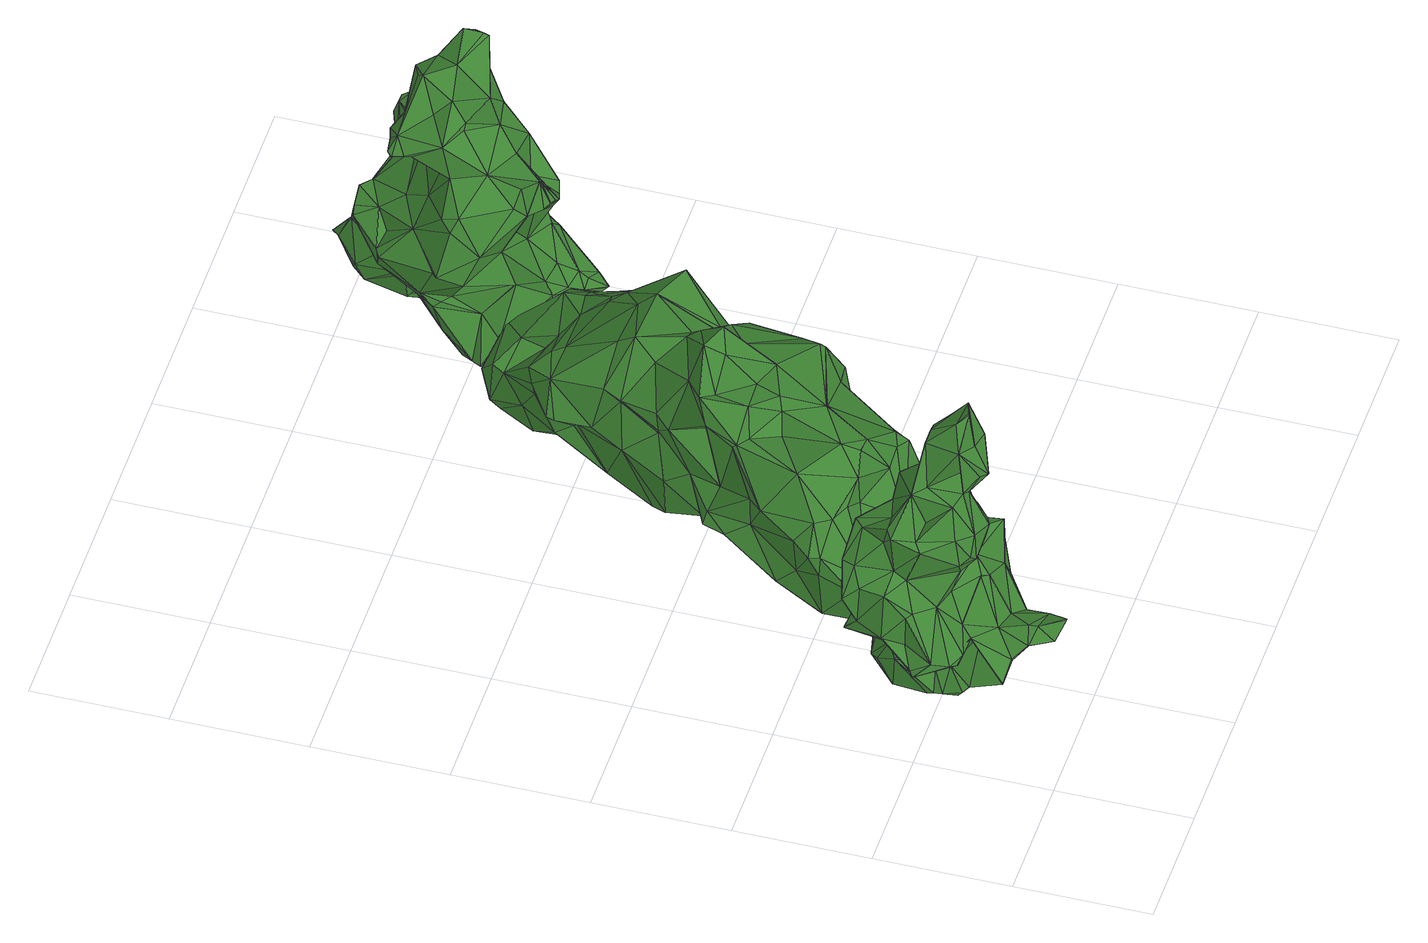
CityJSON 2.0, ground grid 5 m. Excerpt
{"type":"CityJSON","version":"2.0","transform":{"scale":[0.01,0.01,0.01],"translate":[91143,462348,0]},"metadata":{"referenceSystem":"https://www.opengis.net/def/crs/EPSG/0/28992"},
"CityObjects":{
"tree1":{"type":"SolitaryVegetationObject","attributes":{"gtid":184,"crown_width_m":6.64,"crown_median_z":5.08,"trunk_H_m":4.48,"trunk_DBH_m":0.229,"trunk_radius_m":0.115,"trunk_base_height_m":0.6,"original_gtid":"188"},"geometry":[{"type":"Solid","lod":"3","boundaries":[[[[0,1,2]],[[3,4,5]],[[6,7,8]],[[9,10,11]],[[12,13,14]],[[15,16,17]],[[18,19,20]],[[3,21,12]],[[22,23,24]],[[25,26,27]],[[28,29,30]],[[31,32,33]],[[34,2,35]],[[36,2,1]],[[37,22,38]],[[39,40,41]],[[24,42,22]],[[43,44,45]],[[43,46,44]],[[47,48,49]],[[1,42,36]],[[43,50,9]],[[43,9,11]],[[51,52,53]],[[12,14,54]],[[55,56,57]],[[58,56,55]],[[45,59,60]],[[61,5,31]],[[62,3,12]],[[63,64,65]],[[63,65,66]],[[40,67,68]],[[69,70,71]],[[72,73,74]],[[75,74,73]],[[76,23,77]],[[18,20,75]],[[36,42,24]],[[78,79,48]],[[37,80,22]],[[81,82,83]],[[84,83,82]],[[59,85,86]],[[87,86,85]],[[88,61,89]],[[90,91,92]],[[40,59,67]],[[25,27,87]],[[68,93,94]],[[0,2,34]],[[75,20,95]],[[20,96,95]],[[97,98,99]],[[100,39,101]],[[102,62,12]],[[19,18,103]],[[20,103,96]],[[20,19,103]],[[53,104,105]],[[69,106,70]],[[58,95,96]],[[107,70,106]],[[107,106,108]],[[109,17,110]],[[111,17,109]],[[112,52,113]],[[25,91,114]],[[61,88,115]],[[36,116,2]],[[84,111,83]],[[84,117,111]],[[118,38,119]],[[11,10,120]],[[121,10,122]],[[123,124,125]],[[126,127,128]],[[129,125,130]],[[131,132,93]],[[41,133,134]],[[41,134,135]],[[64,136,65]],[[54,13,37]],[[14,13,54]],[[78,117,84]],[[137,138,139]],[[100,101,102]],[[32,16,15]],[[140,107,108]],[[48,47,78]],[[141,78,47]],[[117,78,141]],[[142,143,144]],[[62,145,3]],[[146,147,148]],[[3,149,4]],[[3,145,149]],[[2,73,35]],[[48,79,49]],[[104,95,150]],[[49,147,151]],[[96,56,58]],[[103,56,96]],[[152,124,123]],[[153,44,1]],[[32,31,154]],[[102,155,62]],[[39,41,135]],[[70,107,140]],[[70,140,71]],[[13,118,37]],[[42,156,22]],[[130,111,141]],[[157,158,15]],[[124,157,15]],[[81,132,131]],[[159,160,128]],[[161,133,94]],[[161,94,93]],[[31,5,4]],[[140,108,162]],[[95,104,72]],[[95,72,75]],[[163,164,35]],[[137,116,23]],[[139,116,137]],[[133,161,134]],[[81,83,165]],[[159,166,160]],[[141,111,117]],[[61,3,5]],[[75,167,18]],[[139,167,75]],[[138,167,139]],[[64,168,169]],[[169,168,142]],[[170,171,11]],[[104,35,72]],[[60,43,45]],[[155,106,69]],[[138,172,56]],[[103,138,56]],[[92,91,25]],[[69,173,155]],[[113,174,148]],[[175,50,60]],[[67,59,86]],[[102,12,54]],[[120,136,64]],[[90,92,112]],[[118,122,38]],[[37,38,122]],[[40,60,59]],[[118,97,80]],[[42,1,156]],[[27,114,176]],[[26,114,27]],[[26,25,114]],[[34,177,153]],[[34,153,0]],[[87,85,59]],[[87,59,45]],[[1,0,153]],[[140,162,71]],[[144,105,178]],[[60,50,43]],[[166,126,160]],[[145,110,149]],[[93,132,161]],[[179,148,174]],[[146,148,179]],[[180,68,67]],[[176,180,67]],[[143,51,144]],[[131,93,68]],[[181,182,112]],[[104,150,8]],[[9,37,122]],[[11,171,156]],[[119,156,171]],[[11,156,46]],[[25,87,45]],[[92,181,112]],[[25,181,92]],[[25,45,181]],[[99,98,183]],[[76,99,183]],[[165,145,30]],[[137,57,172]],[[152,121,89]],[[130,125,124]],[[130,124,15]],[[86,27,67]],[[132,81,161]],[[87,27,86]],[[67,27,176]],[[137,172,138]],[[135,184,162]],[[130,17,111]],[[15,17,130]],[[76,77,97]],[[47,185,186]],[[129,186,185]],[[68,187,40]],[[150,183,188]],[[55,137,183]],[[55,57,137]],[[18,167,103]],[[53,52,177]],[[154,189,190]],[[4,190,189]],[[152,89,124]],[[121,88,89]],[[179,174,142]],[[130,186,129]],[[112,148,90]],[[71,173,69]],[[66,136,123]],[[66,123,125]],[[66,125,129]],[[135,108,191]],[[162,184,71]],[[135,191,39]],[[66,151,179]],[[57,56,172]],[[97,22,80]],[[182,177,52]],[[182,52,112]],[[141,186,130]],[[84,79,78]],[[79,84,192]],[[113,52,143]],[[113,148,112]],[[102,101,155]],[[106,155,101]],[[90,148,147]],[[177,34,164]],[[147,49,90]],[[15,158,32]],[[182,44,153]],[[68,94,187]],[[122,118,13]],[[76,97,99]],[[134,184,135]],[[11,46,43]],[[156,119,38]],[[174,143,142]],[[142,144,169]],[[60,40,39]],[[180,176,49]],[[180,49,79]],[[75,72,74]],[[90,49,176]],[[114,90,176]],[[141,47,186]],[[35,164,34]],[[102,54,9]],[[102,9,100]],[[147,146,151]],[[64,193,120]],[[149,110,16]],[[66,65,136]],[[9,54,37]],[[61,115,3]],[[98,6,188]],[[21,3,115]],[[98,188,183]],[[113,143,174]],[[177,182,153]],[[51,143,52]],[[181,45,182]],[[152,136,121]],[[192,84,82]],[[120,170,11]],[[123,136,152]],[[126,166,194]],[[12,21,13]],[[39,191,101]],[[118,119,98]],[[108,135,162]],[[118,98,97]],[[23,76,137]],[[183,137,76]],[[24,23,116]],[[73,195,75]],[[150,95,58]],[[58,55,150]],[[150,55,183]],[[118,80,37]],[[150,188,8]],[[7,104,8]],[[177,164,53]],[[64,169,193]],[[49,151,196]],[[47,49,196]],[[138,103,167]],[[122,88,121]],[[129,151,66]],[[40,187,133]],[[94,133,187]],[[22,77,23]],[[61,31,33]],[[116,73,2]],[[98,7,6]],[[120,7,170]],[[134,28,184]],[[173,71,184]],[[173,184,28]],[[101,191,106]],[[108,106,191]],[[72,35,73]],[[160,126,128]],[[154,31,189]],[[36,24,116]],[[68,197,131]],[[79,197,180]],[[68,180,197]],[[51,105,144]],[[51,53,105]],[[28,134,161]],[[13,115,88]],[[156,38,22]],[[4,189,31]],[[161,81,29]],[[161,29,28]],[[9,122,10]],[[163,104,164]],[[53,164,104]],[[188,6,8]],[[98,171,7]],[[170,7,171]],[[98,119,171]],[[133,41,40]],[[175,100,50]],[[165,30,29]],[[165,29,81]],[[9,50,100]],[[128,198,166]],[[146,179,151]],[[198,194,166]],[[97,77,22]],[[182,45,44]],[[165,111,199]],[[165,199,145]],[[136,120,10]],[[136,10,121]],[[192,197,79]],[[131,197,192]],[[142,63,179]],[[142,168,63]],[[64,63,168]],[[66,179,63]],[[149,190,4]],[[46,156,44]],[[44,156,1]],[[122,13,88]],[[159,128,166]],[[111,165,83]],[[200,145,199]],[[200,199,111]],[[196,151,185]],[[151,129,185]],[[196,185,47]],[[124,89,157]],[[158,157,89]],[[61,158,89]],[[163,35,104]],[[200,111,110]],[[111,109,110]],[[200,110,145]],[[30,155,173]],[[154,16,32]],[[131,82,81]],[[131,192,82]],[[21,115,13]],[[7,120,193]],[[7,193,169]],[[198,128,201]],[[128,127,201]],[[155,202,62]],[[145,62,202]],[[145,202,30]],[[155,30,202]],[[126,194,127]],[[127,194,201]],[[198,201,194]],[[39,175,60]],[[39,100,175]],[[114,91,90]],[[110,17,16]],[[190,149,203]],[[190,203,154]],[[144,178,169]],[[105,104,178]],[[7,178,104]],[[169,178,7]],[[16,154,203]],[[16,203,149]],[[28,30,173]],[[116,195,73]],[[139,195,116]],[[75,195,139]],[[61,33,158]],[[32,158,33]],[[204,205,206]],[[204,206,207]],[[207,206,208]],[[207,208,209]],[[206,205,210]],[[206,210,208]],[[208,210,211]],[[208,211,209]],[[210,205,212]],[[210,212,211]],[[211,212,213]],[[211,213,209]],[[212,205,214]],[[212,214,213]],[[213,214,215]],[[213,215,209]],[[214,205,216]],[[214,216,215]],[[215,216,217]],[[215,217,209]],[[216,205,218]],[[216,218,217]],[[217,218,219]],[[217,219,209]],[[218,205,220]],[[218,220,219]],[[219,220,221]],[[219,221,209]],[[220,205,222]],[[220,222,221]],[[221,222,223]],[[221,223,209]],[[222,205,224]],[[222,224,223]],[[223,224,225]],[[223,225,209]],[[224,205,226]],[[224,226,225]],[[225,226,227]],[[225,227,209]],[[226,205,228]],[[226,228,227]],[[227,228,229]],[[227,229,209]],[[228,205,230]],[[228,230,229]],[[229,230,231]],[[229,231,209]],[[230,205,232]],[[230,232,231]],[[231,232,233]],[[231,233,209]],[[232,205,234]],[[232,234,233]],[[233,234,235]],[[233,235,209]],[[234,205,236]],[[234,236,235]],[[235,236,237]],[[235,237,209]],[[236,205,238]],[[236,238,237]],[[237,238,239]],[[237,239,209]],[[238,205,240]],[[238,240,239]],[[239,240,241]],[[239,241,209]],[[240,205,242]],[[240,242,241]],[[241,242,243]],[[241,243,209]],[[242,205,244]],[[242,244,243]],[[243,244,245]],[[243,245,209]],[[244,205,246]],[[244,246,245]],[[245,246,247]],[[245,247,209]],[[246,205,248]],[[246,248,247]],[[247,248,249]],[[247,249,209]],[[248,205,250]],[[248,250,249]],[[249,250,251]],[[249,251,209]],[[250,205,252]],[[250,252,251]],[[251,252,253]],[[251,253,209]],[[252,205,204]],[[252,204,253]],[[253,204,207]],[[253,207,209]]]]}]},
"tree2":{"type":"SolitaryVegetationObject","attributes":{"gtid":250,"crown_width_m":12.41,"crown_median_z":4.67,"trunk_H_m":4.01,"trunk_DBH_m":0.422,"trunk_radius_m":0.211,"trunk_base_height_m":0.66,"original_gtid":"255"},"geometry":[{"type":"Solid","lod":"3","boundaries":[[[[254,255,256]],[[257,258,259]],[[260,261,262]],[[263,264,257]],[[265,266,267]],[[257,268,263]],[[269,270,271]],[[269,271,265]],[[272,273,274]],[[275,276,268]],[[277,278,279]],[[280,279,278]],[[281,282,283]],[[284,285,286]],[[287,288,289]],[[290,289,288]],[[271,259,291]],[[271,257,259]],[[271,291,265]],[[292,279,293]],[[294,295,296]],[[294,296,297]],[[298,299,268]],[[265,291,266]],[[284,300,301]],[[271,298,257]],[[302,303,304]],[[266,305,306]],[[307,308,278]],[[258,257,264]],[[309,310,311]],[[268,257,298]],[[312,313,314]],[[315,316,287]],[[317,303,318]],[[319,303,317]],[[320,321,322]],[[313,312,323]],[[324,319,325]],[[300,284,326]],[[327,328,314]],[[329,330,331]],[[298,271,299]],[[275,299,332]],[[268,299,275]],[[311,333,334]],[[335,336,337]],[[254,256,283]],[[279,338,339]],[[290,288,340]],[[341,342,343]],[[344,345,346]],[[347,346,345]],[[348,327,349]],[[350,351,352]],[[353,352,351]],[[272,274,330]],[[272,330,354]],[[355,260,356]],[[255,357,256]],[[312,314,328]],[[358,359,290]],[[290,359,289]],[[360,361,362]],[[297,300,363]],[[299,271,270]],[[355,364,280]],[[267,266,306]],[[365,366,367]],[[356,262,261]],[[260,262,356]],[[268,276,263]],[[308,323,368]],[[313,290,340]],[[369,275,370]],[[369,370,371]],[[297,372,373]],[[281,369,282]],[[373,349,374]],[[356,364,355]],[[375,334,376]],[[377,378,319]],[[379,363,322]],[[309,380,310]],[[381,308,307]],[[382,383,384]],[[340,314,313]],[[385,386,387]],[[369,388,275]],[[275,388,276]],[[317,325,319]],[[324,325,317]],[[389,390,335]],[[391,338,279]],[[338,391,382]],[[301,392,287]],[[393,394,395]],[[396,373,374]],[[311,310,397]],[[269,336,371]],[[283,256,384]],[[332,299,270]],[[398,353,399]],[[400,401,285]],[[352,398,347]],[[313,358,290]],[[360,254,283]],[[255,360,362]],[[342,333,402]],[[403,322,321]],[[288,396,340]],[[315,341,343]],[[301,316,284]],[[404,399,353]],[[405,362,406]],[[360,407,361]],[[398,352,353]],[[334,309,311]],[[269,332,270]],[[321,408,403]],[[409,330,329]],[[301,300,392]],[[383,391,398]],[[400,285,410]],[[327,314,349]],[[285,411,402]],[[412,411,285]],[[335,390,407]],[[361,407,390]],[[403,400,366]],[[275,332,269]],[[349,413,414]],[[349,414,348]],[[314,374,349]],[[389,335,337]],[[329,397,409]],[[308,381,415]],[[401,286,285]],[[404,351,416]],[[318,417,409]],[[329,331,366]],[[305,266,418]],[[419,420,280]],[[419,280,421]],[[401,422,286]],[[330,409,423]],[[402,410,285]],[[279,292,391]],[[386,424,387]],[[357,255,425]],[[342,341,333]],[[320,422,408]],[[320,408,321]],[[422,401,408]],[[400,408,401]],[[403,408,400]],[[317,380,324]],[[334,426,324]],[[398,391,292]],[[308,313,323]],[[346,347,398]],[[346,398,292]],[[427,428,283]],[[326,363,300]],[[362,425,255]],[[280,420,355]],[[327,348,429]],[[328,327,429]],[[412,342,411]],[[430,284,316]],[[287,316,301]],[[429,260,328]],[[431,333,341]],[[291,418,266]],[[343,342,430]],[[343,430,315]],[[377,339,378]],[[297,432,300]],[[392,300,432]],[[297,373,432]],[[373,392,432]],[[307,278,277]],[[344,293,364]],[[367,366,331]],[[433,345,344]],[[382,434,435]],[[436,307,277]],[[381,307,436]],[[259,258,305]],[[430,316,315]],[[421,278,368]],[[364,433,344]],[[409,302,423]],[[337,261,389]],[[367,331,330]],[[274,365,367]],[[367,330,274]],[[322,437,320]],[[363,437,322]],[[295,274,273]],[[379,274,295]],[[315,359,341]],[[389,261,260]],[[389,260,429]],[[311,438,333]],[[286,437,284]],[[406,362,361]],[[399,404,428]],[[338,378,339]],[[436,377,426]],[[436,277,377]],[[417,318,303]],[[302,417,303]],[[324,426,377]],[[324,377,319]],[[427,283,384]],[[357,384,256]],[[357,304,384]],[[391,383,382]],[[385,387,438]],[[385,438,311]],[[409,417,302]],[[286,422,437]],[[306,305,439]],[[311,397,385]],[[354,425,272]],[[357,425,354]],[[328,260,312]],[[324,309,334]],[[353,351,404]],[[383,398,440]],[[254,360,255]],[[289,359,315]],[[296,413,372]],[[416,281,404]],[[404,281,428]],[[371,282,369]],[[369,416,388]],[[276,388,416]],[[397,310,318]],[[399,440,398]],[[383,440,427]],[[273,272,425]],[[405,406,348]],[[426,395,436]],[[416,369,281]],[[360,335,407]],[[289,315,287]],[[409,397,318]],[[306,337,336]],[[306,336,267]],[[267,336,265]],[[269,265,336]],[[429,441,389]],[[360,283,282]],[[397,329,386]],[[397,386,385]],[[318,310,317]],[[380,317,310]],[[428,281,283]],[[421,280,278]],[[402,411,342]],[[322,365,379]],[[274,379,365]],[[366,400,424]],[[386,366,424]],[[403,365,322]],[[365,403,366]],[[368,323,420]],[[368,420,421]],[[342,412,430]],[[284,430,412]],[[280,293,279]],[[295,294,379]],[[412,285,284]],[[410,387,424]],[[410,424,400]],[[296,372,297]],[[288,287,396]],[[305,442,439]],[[396,392,373]],[[324,380,309]],[[392,396,287]],[[359,358,443]],[[359,443,444]],[[413,349,372]],[[349,373,372]],[[305,418,259]],[[259,418,291]],[[280,364,293]],[[346,292,293]],[[344,346,293]],[[405,348,414]],[[273,405,414]],[[273,414,295]],[[405,273,425]],[[368,278,308]],[[405,425,362]],[[337,445,261]],[[306,445,337]],[[258,345,442]],[[308,415,313]],[[433,445,439]],[[364,445,433]],[[356,445,364]],[[261,445,356]],[[445,306,439]],[[381,443,415]],[[358,313,415]],[[384,304,434]],[[436,395,394]],[[358,415,443]],[[446,304,354]],[[304,357,354]],[[260,355,420]],[[312,260,420]],[[312,420,323]],[[441,361,390]],[[441,390,389]],[[340,396,374]],[[340,374,314]],[[363,294,297]],[[379,294,363]],[[277,279,339]],[[419,421,420]],[[277,339,377]],[[431,341,447]],[[359,447,341]],[[359,444,447]],[[305,258,442]],[[336,335,448]],[[336,448,371]],[[446,354,302]],[[354,423,302]],[[446,302,304]],[[431,376,333]],[[447,376,431]],[[414,413,296]],[[402,333,438]],[[402,438,410]],[[410,438,387]],[[354,330,423]],[[363,326,437]],[[326,284,437]],[[427,384,383]],[[443,394,393]],[[394,381,436]],[[269,371,370]],[[269,370,275]],[[386,329,366]],[[406,441,348]],[[361,441,406]],[[348,441,429]],[[427,440,428]],[[428,440,399]],[[443,393,444]],[[350,449,264]],[[352,449,350]],[[347,449,352]],[[422,320,437]],[[382,435,338]],[[347,345,449]],[[258,449,345]],[[264,449,258]],[[360,448,335]],[[282,371,448]],[[282,448,360]],[[447,444,375]],[[264,263,351]],[[350,264,351]],[[276,351,263]],[[416,351,276]],[[382,384,434]],[[381,394,443]],[[334,333,376]],[[393,395,375]],[[393,375,444]],[[426,375,395]],[[439,442,433]],[[433,442,345]],[[375,426,334]],[[414,296,295]],[[375,376,447]],[[304,435,434]],[[303,319,435]],[[303,435,304]],[[319,378,435]],[[338,435,378]],[[450,451,452]],[[450,452,453]],[[453,452,454]],[[453,454,455]],[[452,451,456]],[[452,456,454]],[[454,456,457]],[[454,457,455]],[[456,451,458]],[[456,458,457]],[[457,458,459]],[[457,459,455]],[[458,451,460]],[[458,460,459]],[[459,460,461]],[[459,461,455]],[[460,451,462]],[[460,462,461]],[[461,462,463]],[[461,463,455]],[[462,451,464]],[[462,464,463]],[[463,464,465]],[[463,465,455]],[[464,451,466]],[[464,466,465]],[[465,466,467]],[[465,467,455]],[[466,451,468]],[[466,468,467]],[[467,468,469]],[[467,469,455]],[[468,451,470]],[[468,470,469]],[[469,470,471]],[[469,471,455]],[[470,451,472]],[[470,472,471]],[[471,472,473]],[[471,473,455]],[[472,451,474]],[[472,474,473]],[[473,474,475]],[[473,475,455]],[[474,451,476]],[[474,476,475]],[[475,476,477]],[[475,477,455]],[[476,451,478]],[[476,478,477]],[[477,478,479]],[[477,479,455]],[[478,451,480]],[[478,480,479]],[[479,480,481]],[[479,481,455]],[[480,451,482]],[[480,482,481]],[[481,482,483]],[[481,483,455]],[[482,451,484]],[[482,484,483]],[[483,484,485]],[[483,485,455]],[[484,451,486]],[[484,486,485]],[[485,486,487]],[[485,487,455]],[[486,451,488]],[[486,488,487]],[[487,488,489]],[[487,489,455]],[[488,451,490]],[[488,490,489]],[[489,490,491]],[[489,491,455]],[[490,451,492]],[[490,492,491]],[[491,492,493]],[[491,493,455]],[[492,451,494]],[[492,494,493]],[[493,494,495]],[[493,495,455]],[[494,451,496]],[[494,496,495]],[[495,496,497]],[[495,497,455]],[[496,451,498]],[[496,498,497]],[[497,498,499]],[[497,499,455]],[[498,451,450]],[[498,450,499]],[[499,450,453]],[[499,453,455]]]]}]},
"tree3":{"type":"SolitaryVegetationObject","attributes":{"gtid":185,"crown_width_m":8.34,"crown_median_z":6.1,"trunk_H_m":5.39,"trunk_DBH_m":0.335,"trunk_radius_m":0.168,"trunk_base_height_m":0.71,"original_gtid":"189"},"geometry":[{"type":"Solid","lod":"3","boundaries":[[[[500,501,502]],[[503,504,505]],[[503,505,506]],[[507,508,509]],[[510,511,512]],[[513,514,507]],[[515,516,517]],[[510,518,511]],[[501,519,520]],[[521,513,509]],[[501,520,502]],[[522,523,524]],[[522,524,525]],[[526,527,528]],[[529,530,531]],[[532,533,534]],[[531,535,536]],[[537,538,539]],[[540,538,537]],[[541,542,543]],[[544,542,541]],[[513,507,509]],[[545,541,543]],[[531,536,546]],[[531,546,529]],[[509,547,521]],[[548,502,532]],[[521,549,513]],[[550,551,552]],[[553,554,555]],[[556,557,558]],[[559,560,561]],[[562,542,544]],[[548,563,564]],[[565,566,567]],[[513,549,514]],[[541,522,568]],[[545,522,541]],[[540,537,569]],[[570,554,571]],[[572,573,574]],[[567,575,504]],[[569,566,540]],[[576,577,578]],[[579,517,580]],[[563,581,582]],[[563,582,528]],[[534,583,532]],[[584,585,586]],[[525,576,587]],[[578,587,576]],[[532,502,520]],[[545,523,522]],[[588,506,589]],[[552,551,512]],[[590,591,592]],[[593,594,595]],[[535,533,519]],[[596,533,535]],[[597,526,598]],[[590,592,599]],[[600,597,589]],[[601,602,547]],[[603,602,601]],[[604,602,605]],[[606,576,607]],[[608,609,610]],[[534,596,583]],[[611,583,596]],[[506,610,612]],[[506,588,610]],[[512,613,510]],[[561,560,614]],[[515,614,580]],[[568,615,544]],[[512,511,552]],[[503,612,504]],[[616,617,618]],[[538,619,539]],[[620,621,622]],[[572,623,624]],[[567,504,565]],[[506,612,503]],[[565,608,625]],[[626,627,628]],[[571,629,630]],[[626,526,631]],[[622,632,552]],[[633,604,521]],[[610,625,608]],[[523,545,543]],[[634,635,590]],[[609,612,610]],[[565,504,608]],[[521,547,633]],[[549,521,604]],[[634,636,585]],[[537,539,637]],[[559,561,638]],[[519,533,520]],[[639,636,573]],[[640,586,585]],[[573,636,641]],[[543,542,642]],[[573,643,574]],[[532,583,548]],[[625,538,565]],[[644,605,602]],[[580,516,515]],[[517,516,580]],[[514,549,645]],[[514,645,591]],[[633,602,604]],[[604,645,549]],[[608,504,609]],[[592,646,599]],[[518,620,511]],[[620,622,552]],[[511,620,552]],[[636,640,585]],[[560,647,579]],[[576,606,577]],[[500,600,501]],[[648,593,649]],[[648,649,517]],[[579,614,560]],[[568,544,541]],[[524,642,650]],[[542,562,623]],[[558,557,651]],[[520,533,532]],[[589,597,588]],[[652,653,601]],[[561,614,638]],[[559,518,510]],[[546,654,655]],[[550,546,655]],[[522,525,656]],[[522,656,568]],[[637,539,630]],[[607,576,657]],[[658,657,576]],[[526,597,659]],[[660,506,505]],[[506,660,589]],[[643,641,661]],[[611,548,583]],[[662,661,663]],[[535,530,662]],[[577,664,665]],[[637,666,616]],[[594,616,666]],[[559,638,518]],[[537,667,569]],[[566,569,667]],[[609,504,612]],[[584,668,635]],[[660,505,669]],[[636,639,640]],[[592,644,646]],[[629,666,630]],[[641,670,661]],[[671,575,672]],[[671,510,613]],[[591,590,514]],[[637,618,537]],[[616,618,637]],[[542,650,642]],[[623,650,542]],[[509,652,601]],[[584,635,634]],[[558,673,674]],[[554,673,629]],[[675,672,617]],[[596,534,533]],[[525,676,576]],[[667,537,618]],[[553,674,554]],[[677,598,626]],[[678,679,680]],[[615,678,680]],[[615,680,544]],[[505,504,575]],[[588,597,610]],[[505,681,669]],[[682,505,575]],[[682,575,613]],[[672,575,567]],[[525,683,676]],[[582,581,644]],[[546,684,529]],[[591,645,592]],[[667,618,566]],[[574,632,685]],[[655,654,660]],[[572,574,686]],[[636,670,641]],[[634,670,636]],[[547,509,601]],[[577,606,664]],[[556,558,674]],[[673,558,595]],[[595,594,673]],[[601,570,603]],[[547,602,633]],[[582,644,603]],[[570,582,603]],[[528,527,563]],[[687,670,599]],[[688,566,618]],[[613,512,551]],[[613,551,655]],[[671,647,560]],[[683,525,524]],[[671,560,510]],[[565,538,566]],[[540,566,538]],[[559,510,560]],[[500,659,597]],[[626,598,526]],[[580,614,579]],[[655,551,550]],[[622,621,689]],[[690,682,613]],[[678,595,558]],[[570,653,555]],[[553,555,653]],[[648,517,691]],[[579,691,517]],[[640,639,556]],[[557,556,639]],[[640,556,692]],[[527,526,659]],[[527,659,500]],[[519,693,536]],[[501,693,519]],[[694,546,693]],[[546,536,693]],[[517,695,515]],[[614,695,638]],[[614,515,695]],[[554,674,673]],[[593,595,678]],[[672,675,671]],[[675,616,594]],[[546,550,684]],[[689,621,665]],[[692,507,586]],[[519,536,535]],[[563,527,564]],[[662,643,661]],[[626,631,571]],[[694,693,600]],[[601,653,570]],[[501,600,693]],[[599,646,611]],[[670,590,599]],[[670,634,590]],[[584,634,585]],[[594,666,673]],[[563,548,581]],[[529,696,530]],[[646,644,581]],[[646,581,548]],[[500,597,697]],[[500,697,600]],[[562,680,624]],[[679,624,680]],[[573,572,639]],[[572,557,639]],[[562,544,680]],[[623,686,683]],[[623,572,686]],[[648,675,594]],[[691,675,648]],[[603,644,602]],[[592,645,644]],[[611,646,548]],[[632,643,696]],[[660,669,655]],[[690,681,682]],[[682,681,505]],[[677,610,598]],[[597,598,610]],[[530,696,662]],[[632,696,552]],[[662,696,643]],[[613,575,671]],[[681,655,669]],[[681,613,655]],[[543,642,523]],[[677,625,610]],[[535,698,530]],[[531,530,698]],[[531,698,535]],[[678,651,679]],[[502,564,500]],[[643,573,641]],[[571,699,570]],[[582,570,699]],[[622,685,632]],[[590,668,514]],[[577,665,578]],[[514,668,507]],[[658,685,657]],[[600,697,597]],[[657,685,665]],[[689,665,685]],[[689,685,622]],[[567,688,672]],[[566,688,567]],[[700,578,638]],[[594,593,648]],[[658,686,685]],[[574,685,686]],[[686,658,576]],[[593,678,649]],[[656,578,701]],[[656,701,568]],[[700,701,578]],[[578,656,587]],[[525,587,656]],[[657,665,664]],[[686,676,683]],[[686,576,676]],[[657,664,607]],[[700,702,701]],[[554,629,571]],[[645,605,644]],[[616,675,617]],[[665,621,578]],[[690,703,681]],[[613,681,703]],[[613,703,690]],[[660,654,694]],[[660,694,589]],[[704,627,626]],[[684,696,529]],[[677,628,625]],[[552,684,550]],[[552,705,684]],[[692,586,640]],[[518,621,620]],[[578,621,638]],[[518,638,621]],[[556,508,692]],[[507,692,508]],[[652,508,556]],[[509,508,652]],[[652,553,653]],[[556,674,553]],[[556,553,652]],[[629,673,666]],[[694,600,589]],[[694,654,546]],[[528,631,526]],[[548,564,502]],[[706,671,675]],[[571,704,626]],[[628,538,625]],[[705,696,684]],[[626,628,677]],[[552,696,705]],[[523,642,524]],[[683,650,623]],[[524,650,683]],[[691,579,647]],[[706,647,671]],[[695,678,702]],[[570,555,554]],[[582,699,528]],[[691,647,675]],[[706,675,647]],[[562,624,623]],[[572,624,557]],[[557,624,679]],[[678,558,651]],[[663,661,687]],[[687,661,670]],[[574,643,632]],[[607,664,606]],[[679,651,557]],[[662,663,535]],[[535,663,596]],[[687,599,663]],[[611,663,599]],[[611,596,663]],[[695,517,649]],[[695,649,678]],[[571,631,699]],[[528,699,631]],[[688,617,672]],[[618,617,688]],[[615,702,678]],[[630,704,571]],[[568,702,615]],[[701,702,568]],[[695,702,638]],[[638,702,700]],[[564,527,500]],[[604,605,645]],[[637,630,666]],[[628,627,538]],[[538,627,619]],[[619,627,539]],[[630,627,704]],[[539,627,630]],[[590,635,668]],[[586,668,584]],[[586,507,668]],[[707,708,709]],[[707,709,710]],[[710,709,711]],[[710,711,712]],[[709,708,713]],[[709,713,711]],[[711,713,714]],[[711,714,712]],[[713,708,715]],[[713,715,714]],[[714,715,716]],[[714,716,712]],[[715,708,717]],[[715,717,716]],[[716,717,718]],[[716,718,712]],[[717,708,719]],[[717,719,718]],[[718,719,720]],[[718,720,712]],[[719,708,721]],[[719,721,720]],[[720,721,722]],[[720,722,712]],[[721,708,723]],[[721,723,722]],[[722,723,724]],[[722,724,712]],[[723,708,725]],[[723,725,724]],[[724,725,726]],[[724,726,712]],[[725,708,727]],[[725,727,726]],[[726,727,728]],[[726,728,712]],[[727,708,729]],[[727,729,728]],[[728,729,730]],[[728,730,712]],[[729,708,731]],[[729,731,730]],[[730,731,732]],[[730,732,712]],[[731,708,733]],[[731,733,732]],[[732,733,734]],[[732,734,712]],[[733,708,735]],[[733,735,734]],[[734,735,736]],[[734,736,712]],[[735,708,737]],[[735,737,736]],[[736,737,738]],[[736,738,712]],[[737,708,739]],[[737,739,738]],[[738,739,740]],[[738,740,712]],[[739,708,741]],[[739,741,740]],[[740,741,742]],[[740,742,712]],[[741,708,743]],[[741,743,742]],[[742,743,744]],[[742,744,712]],[[743,708,745]],[[743,745,744]],[[744,745,746]],[[744,746,712]],[[745,708,747]],[[745,747,746]],[[746,747,748]],[[746,748,712]],[[747,708,749]],[[747,749,748]],[[748,749,750]],[[748,750,712]],[[749,708,751]],[[749,751,750]],[[750,751,752]],[[750,752,712]],[[751,708,753]],[[751,753,752]],[[752,753,754]],[[752,754,712]],[[753,708,755]],[[753,755,754]],[[754,755,756]],[[754,756,712]],[[755,708,707]],[[755,707,756]],[[756,707,710]],[[756,710,712]]]]}]}
},
"vertices":[
[246,367,835],[276,357,804],[273,360,914],[735,471,412],[760,540,370],[762,540,373],[416,669,1002],[336,670,949],[412,668,1004],[474,414,635],[312,552,662],[315,532,724],[668,370,553],[650,462,641],[648,401,650],[531,703,310],[600,619,322],[523,661,312],[396,416,1352],[398,419,1354],[363,452,1328],[673,465,501],[484,412,864],[462,421,903],[404,354,884],[72,458,466],[48,517,411],[51,517,409],[351,248,321],[347,434,252],[443,352,321],[777,619,366],[720,669,339],[732,638,375],[233,418,908],[268,437,1028],[364,336,890],[540,459,673],[487,440,865],[383,309,401],[249,368,453],[320,243,324],[389,357,806],[297,452,608],[260,407,748],[201,475,614],[278,419,752],[280,730,262],[267,706,258],[226,652,385],[419,380,592],[219,670,849],[185,624,759],[157,625,928],[628,360,675],[496,550,1169],[496,499,1253],[528,509,1174],[450,559,1221],[149,366,466],[257,401,504],[654,606,484],[646,342,411],[222,721,613],[310,764,725],[291,696,576],[307,719,538],[180,399,434],[296,453,261],[507,174,371],[446,111,407],[391,111,379],[288,535,1080],[305,411,1066],[356,423,1124],[304,427,1247],[462,486,916],[490,440,868],[277,654,142],[242,638,294],[533,485,855],[260,423,170],[257,502,158],[275,500,169],[262,528,146],[95,371,464],[107,373,453],[79,393,467],[540,568,521],[582,628,465],[110,646,505],[125,567,484],[129,566,600],[237,393,207],[249,374,224],[349,559,1226],[389,551,1253],[534,486,857],[477,522,908],[479,519,909],[439,356,584],[459,285,405],[583,344,514],[478,444,1328],[259,583,1057],[190,647,942],[486,157,414],[434,80,455],[394,171,431],[508,623,318],[578,571,306],[418,596,232],[110,637,701],[125,728,701],[72,534,417],[652,514,511],[349,403,1040],[348,656,132],[531,487,855],[488,473,870],[364,686,746],[459,585,555],[510,485,659],[449,766,464],[496,721,426],[432,782,450],[407,601,469],[511,552,473],[429,430,579],[374,794,430],[482,729,314],[245,467,173],[248,413,178],[234,249,283],[321,242,320],[351,193,374],[392,712,646],[408,449,1084],[499,392,1179],[364,338,1127],[430,80,454],[371,701,152],[212,815,740],[188,764,746],[255,755,866],[561,449,302],[162,793,477],[160,792,474],[136,740,540],[608,533,315],[382,588,1093],[234,744,463],[438,694,467],[226,403,802],[721,666,337],[532,251,367],[372,382,794],[512,657,426],[660,626,361],[311,443,572],[308,562,565],[253,373,222],[389,110,382],[260,531,940],[185,545,913],[389,467,238],[320,452,402],[395,396,1211],[258,803,743],[277,785,882],[313,577,858],[347,514,908],[502,403,1175],[416,217,344],[104,784,659],[418,381,588],[95,530,424],[164,523,883],[251,650,942],[159,758,569],[221,570,417],[144,545,614],[188,579,725],[423,579,1025],[353,192,371],[362,740,380],[415,714,320],[344,357,400],[418,659,1011],[775,618,364],[716,623,363],[394,204,430],[254,503,160],[274,762,871],[411,446,363],[347,365,1120],[248,695,439],[294,507,239],[403,365,394],[431,525,261],[467,535,297],[534,421,496],[546,396,390],[663,625,358],[387,502,60],[375,502,60],[386,505,60],[385,514,508],[385,517,508],[374,514,508],[385,507,60],[384,520,508],[383,510,60],[382,522,508],[381,512,60],[380,524,508],[378,513,60],[377,525,508],[375,513,60],[374,526,508],[372,513,60],[371,525,508],[370,512,60],[368,524,508],[367,510,60],[366,523,508],[365,508,60],[364,520,508],[364,505,60],[363,518,508],[364,502,60],[362,515,508],[364,499,60],[363,512,508],[365,497,60],[364,509,508],[367,494,60],[365,506,508],[369,492,60],[368,505,508],[372,491,60],[370,503,508],[375,491,60],[373,503,508],[378,491,60],[376,503,508],[380,492,60],[379,504,508],[383,494,60],[382,506,508],[385,496,60],[384,508,508],[386,499,60],[385,511,508],
[964,1768,147],[982,1672,173],[870,1682,174],[1425,2359,364],[1463,2167,514],[1534,2169,467],[1382,1539,564],[1569,1720,467],[1430,1757,502],[1218,2351,349],[1309,2275,415],[1596,2082,366],[1621,2073,400],[1652,1993,399],[1309,2416,232],[1368,2124,175],[1423,2246,206],[1454,2259,242],[841,1387,232],[889,1280,241],[752,1156,270],[1286,2334,120],[1229,2364,172],[1044,1609,829],[1110,1611,789],[1020,1785,802],[1248,1774,801],[1096,2095,209],[1120,2001,183],[961,1869,198],[703,731,514],[444,791,442],[563,703,329],[926,832,693],[1031,1059,772],[824,1045,847],[1078,1125,875],[1577,2123,425],[1037,1852,751],[1225,1836,756],[925,1055,352],[931,1158,286],[1037,1066,387],[1021,864,438],[1396,2330,239],[1364,2328,186],[966,731,455],[948,790,644],[608,1411,418],[734,1507,492],[756,1608,410],[1511,2083,496],[1644,1958,416],[1063,1566,851],[1139,1478,833],[583,1314,802],[523,1234,633],[457,1175,652],[1290,1276,652],[1187,1238,788],[1294,1254,630],[725,874,824],[867,810,680],[660,1378,532],[573,1399,489],[773,1597,637],[618,768,304],[513,813,224],[688,854,294],[1225,1440,773],[644,1426,817],[791,1367,698],[859,703,389],[1341,1259,534],[1366,1311,530],[468,1126,329],[665,1232,325],[488,1106,313],[1359,2308,168],[502,1059,816],[579,1297,818],[1372,1818,314],[1435,1973,310],[1578,1813,402],[887,1799,619],[971,1700,749],[1156,1078,722],[650,945,853],[579,865,778],[661,880,829],[1341,1972,632],[1335,2073,548],[1107,2059,606],[1099,2107,581],[1307,1306,404],[1232,1135,466],[1285,2184,410],[1199,2306,339],[1045,2171,539],[1022,2154,488],[812,1444,238],[1412,1719,782],[1488,1768,681],[832,1625,194],[1076,1145,887],[821,1046,851],[1118,1800,202],[1193,1609,301],[1070,1586,247],[858,773,368],[1368,1915,665],[610,1028,318],[425,947,263],[508,1080,307],[1200,1483,768],[1158,2189,135],[1242,2142,144],[1247,2051,147],[1116,1036,420],[1122,967,460],[1155,1068,622],[731,1300,862],[612,1262,826],[834,1542,826],[823,1653,655],[787,969,307],[618,1320,772],[989,1462,960],[888,1799,614],[908,1907,448],[882,1794,394],[410,1046,589],[447,1046,417],[358,977,571],[1218,2322,151],[1455,1622,405],[1252,1628,356],[920,1868,627],[991,807,600],[843,1302,867],[912,1432,907],[749,1422,868],[1106,1043,638],[528,1233,512],[971,2074,574],[921,2073,443],[386,829,423],[492,736,298],[455,918,682],[480,860,211],[1015,2141,449],[1079,1411,321],[1189,1493,347],[1218,1671,347],[492,762,258],[529,1327,438],[369,938,572],[511,881,699],[594,864,650],[1129,1068,415],[1098,1312,389],[1030,1402,863],[1151,2225,250],[559,1411,439],[1549,2143,461],[1233,1605,666],[1272,1553,680],[1171,1517,751],[565,704,324],[659,1357,394],[377,946,482],[956,1430,242],[703,1466,887],[941,1968,418],[1095,2026,259],[1375,1360,464],[778,810,662],[693,1168,791],[1034,834,458],[1376,1971,625],[887,1665,505],[805,1641,596],[906,1509,935],[679,709,363],[428,978,671],[1476,2051,523],[916,2043,439],[1324,1517,410],[1448,2089,535],[936,1259,885],[803,1207,871],[1543,1811,562],[775,1507,403],[753,1186,850],[1189,1976,223],[1277,2133,489],[996,1501,65],[975,1502,66],[996,1507,65],[1017,1485,466],[1016,1491,466],[996,1486,467],[994,1512,65],[1015,1496,467],[990,1516,66],[1011,1500,467],[986,1520,66],[1007,1504,468],[981,1522,66],[1002,1506,468],[976,1523,67],[997,1507,468],[970,1523,67],[991,1507,468],[965,1521,67],[986,1505,469],[961,1517,67],[982,1501,469],[957,1513,67],[978,1497,469],[955,1508,67],[976,1492,469],[954,1503,67],[975,1487,468],[954,1497,67],[975,1481,468],[956,1492,67],[977,1476,468],[960,1488,66],[980,1472,468],[964,1484,66],[985,1468,467],[969,1482,66],[990,1466,467],[974,1481,65],[995,1465,467],[980,1481,65],[1001,1465,466],[985,1483,65],[1006,1467,466],[989,1486,65],[1010,1471,466],[993,1491,65],[1014,1475,466],[995,1496,65],[1016,1480,466],
[1640,2778,178],[1593,2915,265],[1699,2970,196],[1317,2422,234],[1380,2373,310],[1433,2453,366],[1349,2462,220],[2147,2782,801],[2094,2773,760],[2189,2754,671],[1332,2430,723],[1293,2524,848],[1265,2565,654],[2158,2829,666],[2137,2853,668],[1493,2260,981],[1525,2216,877],[1549,2211,860],[1312,2499,904],[1604,2952,314],[1669,2978,243],[2251,2825,471],[1632,2597,1311],[1762,2612,1362],[1699,2684,1276],[1565,2698,1296],[1713,2593,243],[1740,2730,268],[1821,2643,271],[1503,2931,641],[1535,2936,657],[1601,2816,472],[1720,3050,332],[1670,3029,370],[1701,3060,361],[1661,2982,473],[1582,2843,429],[1691,2110,420],[1538,2214,305],[1710,2238,387],[1648,2067,398],[1777,2526,1339],[1797,2602,1189],[1779,2576,1351],[1771,2523,1193],[1773,2543,1349],[1401,2813,536],[2217,2786,471],[1838,2913,218],[2233,2854,464],[1367,2799,598],[1324,2594,615],[1393,2684,739],[1916,2641,539],[1935,2497,494],[1963,2569,474],[1933,2678,771],[1797,2639,848],[1863,2468,725],[1444,2342,874],[1440,2292,856],[1475,2324,942],[1825,2592,1162],[1800,2799,238],[1686,2801,205],[1481,2219,304],[1579,2128,433],[1495,2218,459],[1575,2464,1245],[1647,2062,405],[2000,2595,429],[1875,2446,358],[1661,2672,1001],[1752,2775,862],[1674,2755,847],[1473,2342,495],[1442,2753,1113],[1379,2712,1082],[1403,2583,1134],[1474,2244,872],[1496,2225,884],[1886,2813,287],[1882,2686,306],[1728,3044,339],[1982,2817,800],[1927,2879,837],[1997,2795,841],[1531,2654,1155],[1437,2520,154],[1431,2590,256],[2021,2854,639],[2091,2925,510],[2012,2865,463],[1727,2263,776],[1760,2345,710],[1761,2323,758],[1663,2986,473],[1582,2569,262],[1597,2506,263],[1829,2876,532],[1568,2766,347],[2087,2717,501],[2149,2799,456],[2015,2711,402],[2232,2852,461],[2131,2850,449],[1372,2756,1075],[1391,2775,1078],[1448,2280,231],[1360,2377,217],[1448,2500,150],[1807,2905,404],[1337,2402,219],[1309,2482,597],[1490,2262,980],[1685,2448,1133],[1750,2295,548],[1611,2235,501],[1635,2164,461],[1694,2263,386],[1319,2561,881],[1414,2560,984],[1482,2654,822],[1798,2728,1103],[1757,2584,1034],[1508,2273,221],[1682,2457,274],[1709,2329,346],[1564,2350,339],[1862,2432,522],[1837,2323,435],[1788,2544,354],[1540,2752,749],[2228,2807,467],[1908,2904,771],[2013,2801,755],[1901,2882,828],[1782,2275,513],[1450,2436,1002],[1776,2769,859],[1935,2845,855],[1782,2837,699],[1764,2615,1359],[1638,2898,696],[2007,2829,369],[2112,2906,481],[1961,2860,395],[1594,2301,778],[1669,2246,772],[1678,2349,822],[1732,2661,1239],[1749,2535,851],[2004,2741,587],[2047,2691,508],[1399,2651,420],[1381,2657,458],[1558,2593,1210],[1497,2796,1040],[1535,2808,1050],[1684,2692,264],[1397,2614,389],[1638,2902,694],[1599,2936,694],[1724,2907,516],[1375,2755,1073],[1400,2691,1065],[1810,2356,555],[1632,2129,442],[2075,2796,749],[1407,2589,409],[1824,2869,686],[1461,2390,648],[1494,2244,518],[1875,2417,672],[1851,2552,619],[1644,2351,555],[1610,2729,1250],[1520,2451,276],[1773,2382,923],[1773,2520,955],[1758,2512,1091],[1429,2557,424],[1475,2345,495],[1658,2753,1249],[1396,2816,610],[1573,2697,969],[1603,2775,1072],[1759,2860,584],[1551,2179,457],[1455,2591,1016],[1529,2536,472],[1614,2250,764],[1996,2792,843],[1546,2778,376],[1535,2749,387],[1588,2373,998],[1520,2844,686],[1682,2693,268],[1662,2816,602],[1906,2587,422],[1498,2535,1141],[1510,2532,1165],[1630,2444,1076],[1474,2585,617],[1714,2342,345],[1465,2800,635],[1621,2417,617],[1692,2602,71],[1675,2602,71],[1691,2606,71],[1683,2604,610],[1682,2608,610],[1666,2604,610],[1690,2610,71],[1681,2612,610],[1687,2614,71],[1678,2615,610],[1684,2616,71],[1675,2618,610],[1679,2618,71],[1671,2620,610],[1675,2619,71],[1666,2620,610],[1671,2618,71],[1662,2620,610],[1667,2617,71],[1658,2618,610],[1663,2614,71],[1654,2615,610],[1661,2610,71],[1652,2612,610],[1659,2606,71],[1650,2608,610],[1658,2602,71],[1649,2604,610],[1659,2598,71],[1650,2599,610],[1660,2594,71],[1652,2595,610],[1663,2590,71],[1654,2592,610],[1667,2588,71],[1658,2589,610],[1671,2586,71],[1662,2587,610],[1675,2585,71],[1666,2587,610],[1679,2586,71],[1671,2587,610],[1683,2587,71],[1675,2589,610],[1687,2590,71],[1678,2592,610],[1690,2593,71],[1681,2595,610],[1691,2598,71],[1682,2599,610]
]}
